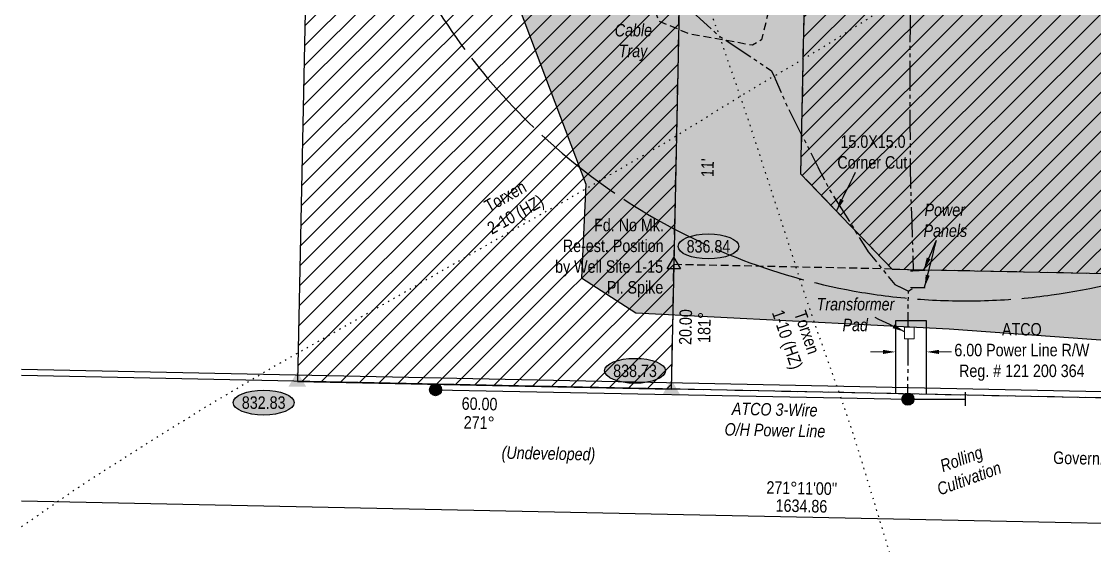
# Model space of a CAD drawing. Extents: x 396534 to 402867, y 5681657 to 5687495.
# Drawn here: x 400145 to 401006, y 5684354 to 5684780 of the extents above; entities that cross this region are included whole.
import ezdxf
from ezdxf.enums import TextEntityAlignment as Align

# ---------------------------------------------------------------- set-up
doc = ezdxf.new("R2010")
doc.units = 0
doc.header["$LTSCALE"] = 5
doc.header["$PDSIZE"] = 0.5
for name, pattern in [('foc-ACCESSROAD', [3.75, 2.5, -1.25]), ('foc-BUFFER', [16.75, 15, -1.75]), ('foc-DOT', [1, 0.2, -0.8]), ('foc-FLOWLINE', [3.75, 2.5, -1.25]), ('foc-TRAV', [1.875, 1.25, -0.625]), ('POWERLINE5', [7.8, 2.4, -0.6, 0.6, -0.6, 0.6, -0.6, 2.4]), ('UG_PIPE', [1.875, 1.25, -0.625])]:
    doc.linetypes.add(name, pattern=pattern)
doc.layers.get('Defpoints').update_dxf_attribs({"color": 9})
for name, color, linetype in [('ABADATA-DRILL', 8, 'foc-DOT'), ('AS-CABLE', 224, 'foc-CABLE'), ('AS-FENCE', 48, 'foc-FENCE'), ('AS-PIPE-UG', 44, 'UG_PIPE'), ('AS-POWER', 104, 'foc-POWER'), ('AS-POWER-EXISTING', 72, 'POWERLINE5'), ('AS-POWER-EXISTING-T', 72, 'Continuous'), ('AS-ROADS', 254, 'Continuous'), ('AS-SYMBOL', 7, 'Continuous'), ('AUX-BUFFER', 7, 'foc-BUFFER'), ('C-AR', 13, 'foc-ACCESSROAD'), ('F-EZE', 190, 'foc-FLOWLINE'), ('L-BD', 7, 'Continuous'), ('L-BD1', 253, 'Continuous'), ('L-MON', 1, 'Continuous'), ('L-ROAD-T', 7, 'Continuous'), ('L-SEC', 7, 'Continuous'), ('P-ELEVATION', 7, 'Continuous'), ('P-PROPOSED', 10, 'Continuous'), ('P-PROPOSED-EXISTING-H', 59, 'Continuous'), ('P-TRAV', 4, 'foc-TRAV'), ('P-TXT', 4, 'Continuous')]:
    doc.layers.add(name, color=color, linetype=linetype)
doc.layers.add('AS-GENERAL', color=48, linetype='Continuous', lineweight=18)
doc.layers.add('F-RW-T', color=190, linetype='Continuous', lineweight=9)
doc.styles.add('80', font='ARIALN.TTF', dxfattribs={"height": 10})
doc.styles.add('80CG', font='ARIALN.TTF', dxfattribs={"height": 10})
doc.styles.add('80L', font='ARIALN.TTF', dxfattribs={"height": 10})
doc.styles.add('80LS', font='ARIALNI.TTF', dxfattribs={"height": 10})
doc.styles.add('foc-LtypeFont', font='ARIALN.TTF', dxfattribs={"height": 7.35})
doc.linetypes.add('foc-CABLE', pattern='A,2,-1,["C",foc-LtypeFont,S=0.2,R=0,X=-0.625,Y=-0.75],-1.24,8', length=12.24)
doc.linetypes.add('foc-FENCE', pattern='A,10,-1,["X",foc-LtypeFont,S=0.2,R=0,X=-0.625,Y=-0.75],-1.24', length=12.24)
doc.linetypes.add('foc-POWER', pattern='A,6,-1,["P",foc-LtypeFont,S=0.2,R=0,X=-0.625,Y=-0.75],-1.24,4', length=12.24)
doc.dimstyles.new('Compass 5 000', dxfattribs={"dimscale": 5, "dimtxt": 9, "dimasz": 2, "dimexe": 0.2, "dimexo": 0.0625, "dimgap": 0.5, "dimtad": 0, "dimtih": 1, "dimtoh": 1, "dimzin": 0, "dimdsep": 46, "dimtxsty": '80CG', "dimcen": 0.1, "dimse1": 1, "dimse2": 1, "dimclrd": 256, "dimclrt": 256, "dimaunit": 1, "dimadec": 4, "dimazin": 0, "dimtfac": 0.06, "dimtofl": 0, "dimtmove": 0, "dimatfit": 1, "dimfxl": 0.2, "dimtolj": 1, "dimtzin": 0, "dimlwd": -1, "dimarcsym": 0})
pattern_1 = [(45, (-868.972, 1902.179), (-7.857724106, 7.857724106), [])]

# ---------------------------------------------------------------- blocks, each defined once
blk = doc.blocks.new('POWERPOLE')
h = blk.add_hatch(color=255)
edge = h.paths.add_edge_path()
edge.add_arc((0, 0), 0.96, 0, 360)
at = {"linetype": 'Continuous'}
for p, q in [((0.68, -0.68), (-0.68, 0.68)), ((-0.68, -0.68), (0.68, 0.68))]:
    blk.add_line(p, q, dxfattribs=at)
blk.add_circle((0, 0), 0.96, dxfattribs=at)
blk = doc.blocks.new('*U472')
at = {"color": 72}
blk.add_line((0, -1.1), (0, 1.1), dxfattribs=at)
at = {"layer": 'AS-SYMBOL', "color": 72, "flags": 128}
blk.add_lwpolyline([(-9.25, -0.02), (0, 0)], dxfattribs=at)
blk = doc.blocks.new('STRIA')
blk.add_hatch(color=255).paths.add_polyline_path([(-0.04, 1.52), (-1.47, -0.87), (1.39, -0.87)])
blk = doc.blocks.new('STRIAA')
blk.add_blockref('STRIA', (0, 0))
blk = doc.blocks.new('STRIB')
at = {"color": 1}
blk.add_solid([(-1.12, -0.67), (-0.04, 1.13), (1.04, -0.67)], dxfattribs=at)
blk = doc.blocks.new('STRIBB')
blk.add_blockref('STRIB', (0, 0))
blk = doc.blocks.new('STRICC')
for name in ['STRIAA', 'STRIBB']:
    blk.add_blockref(name, (0, 0))
blk = doc.blocks.new('fdspike')
blk.add_blockref('STRICC', (0, 0))
blk = doc.blocks.new('TRIA')
blk.add_hatch(color=255).paths.add_polyline_path([(-0.04, 1.52), (-1.47, -0.87), (1.39, -0.87)])
blk = doc.blocks.new('TRIAA')
blk.add_blockref('TRIA', (0, 0))
blk = doc.blocks.new('TRIB')
at = {"color": 1}
blk.add_lwpolyline([(-1.12, -0.67), (-0.04, 1.13), (1.04, -0.67)], close=True, dxfattribs=at)
blk = doc.blocks.new('TRIBB')
blk.add_blockref('TRIB', (0, 0))
blk = doc.blocks.new('TRICC')
for name in ['TRIAA', 'TRIBB']:
    blk.add_blockref(name, (0, 0))
blk = doc.blocks.new('plspike')
blk.add_blockref('TRICC', (0, 0))
blk = doc.blocks.new('*D475')
at = {"layer": 'Defpoints', "color": 0, "transparency": 16777216}
for p in [(400871.28, 5684514.48), (400846.28, 5684514.04), (400871.28, 5684514.04)]:
    blk.add_point(p, dxfattribs=at)
at = {"layer": 'F-RW-T', "transparency": 16777216}
for p, q in [((400836.28, 5684514.48), (400826.28, 5684514.48)), ((400881.28, 5684514.48), (400891.28, 5684514.48))]:
    blk.add_line(p, q, dxfattribs=at)
for points in [[(400836.28, 5684516.14), (400836.28, 5684512.81), (400846.28, 5684514.48)], [(400881.28, 5684516.14), (400881.28, 5684512.81), (400871.28, 5684514.48)]]:
    blk.add_solid(points, dxfattribs=at)
at = {"layer": 'F-RW-T', "transparency": 16777216, "insert": (400947.64, 5684514.48), "char_height": 10, "attachment_point": 5, "style": '80CG'}
blk.add_mtext('\\A1;ATCO\\P6.00 Power Line R/W\\PReg. # 121 200 364', dxfattribs=at)
blk = doc.blocks.new('we')
at = {"layer": 'P-ELEVATION'}
h = blk.add_hatch(color=111, dxfattribs=at)
h.dxf.hatch_style = 1
edge = h.paths.add_edge_path()
edge.add_ellipse((0, 0), major_axis=(-24.38, 0), ratio=0.410256, start_angle=0, end_angle=360)
at = {"layer": 'P-ELEVATION', "color": 7, "flags": 128}
blk.add_lwpolyline([(0, 0, 12.5, 0, 0), (-12.42, -6.43, 0, 0, 0)], format="xyseb", dxfattribs=at)
at = {"layer": 'P-ELEVATION', "color": 7}
blk.add_ellipse((0, 0), major_axis=(-24.38, 0), ratio=0.410256, dxfattribs=at)
at = {"layer": 'P-ELEVATION', "style": '80'}
blk.add_attdef('ELEVATION', text='', height=10, dxfattribs=at).set_placement((0, 0), align=Align.MIDDLE_CENTER)

msp = doc.modelspace()

# ---------------------------------------------------------------- hatches: boundary and pattern name
at = {"layer": 'AS-ROADS'}
h = msp.add_hatch(color=256, dxfattribs=at)
h.dxf.hatch_style = 1
h.paths.add_polyline_path([(401227.706, 5685044.926), (401227.522, 5685125.6), (401101.644, 5685142.202), (401028.904, 5685098.617), (400910.336, 5685078.789), (400648.62, 5685008.256), (400593.58, 5684976.737), (400565.343, 5684944.708), (400542.796, 5684888.244), (400536.282, 5684812.871), (400598.106, 5684649.115), (400594.504, 5684573.966), (400638.008, 5684545.714), (400889.443, 5684533.035), (401069.666, 5684519.826), (401140.613, 5684597.542), (401149.815, 5684722.954), (401155.905, 5684875.22), (401215.406, 5684873.831), (401240.761, 5684909.132), (401240.741, 5684931.324), (401222.006, 5684939.852), (401223.964, 5685046.635)])
at = {"layer": 'P-PROPOSED-EXISTING-H'}
h = msp.add_hatch(dxfattribs=at)
h.set_pattern_fill('ANSI31', color=256, scale=3.5)
h.set_pattern_definition(pattern_1)
h.paths.add_polyline_path([(400366.841, 5684490.872), (400666.661, 5684484.673), (400668.727, 5684584.613), (400683.191, 5685284.193), (400383.371, 5685290.392)])
h = msp.add_hatch(dxfattribs=at)
h.set_pattern_fill('ANSI31', color=256, scale=3.5)
h.set_pattern_definition(pattern_1)
h.paths.add_polyline_path([(400783.131, 5685282.127), (400770.217, 5684657.502), (400843.622, 5684580.997), (401318.146, 5684571.147), (401332.466, 5685270.467)])

# ---------------------------------------------------------------- linework, layer by layer
at = {"layer": 'ABADATA-DRILL', "flags": 128}
for points in [[(400671.647, 5684824.395), (400671.647, 5684824.395), (400674.018, 5684820.347), (400674.793, 5684819.081), (400676.357, 5684817.251), (400678.743, 5684816.503), (400680.963, 5684817.51), (400682.692, 5684818.926), (400684.469, 5684820.291), (400686.452, 5684821.952), (400685.542, 5684824.021), (400681.239, 5684826.406), (400676.58, 5684828.548), (400671.712, 5684830.245), (400667.3, 5684829.632), (400664.142, 5684826.743), (400663.389, 5684824.058), (400665.157, 5684822.422), (400667.689, 5684821.472), (400670.278, 5684820.871), (400672.826, 5684820.771), (400675.529, 5684820.917), (400676.681, 5684820.995), (400677.28, 5684820.933), (400677.824, 5684820.622), (400678.413, 5684820.061), (400680.414, 5684817.571), (400680.465, 5684817.57), (400683.435, 5684813.51), (400687.024, 5684807.839), (400691.084, 5684800.707), (400695.561, 5684791.917), (400700.107, 5684781.525), (400704.523, 5684769.586), (400709.158, 5684756.092), (400714.31, 5684740.937), (400720.18, 5684724.168), (400726.422, 5684705.942), (400732.833, 5684686.161), (400739.719, 5684665.072), (400747.123, 5684642.421), (400755.047, 5684618.16), (400763.245, 5684592.644), (400771.672, 5684566.022), (400780.976, 5684538.283), (400791.354, 5684509.123), (400802.061, 5684478.956), (400812.735, 5684447.139), (400822.99, 5684414.331), (400833.176, 5684380.523), (400841.299, 5684354.292)], [(400867.721, 5684813.85), (400857.811, 5684805.413), (400838.983, 5684791.481), (400817.144, 5684777.009), (400792.431, 5684761.393), (400764.042, 5684744.45), (400732.166, 5684725.724), (400698.35, 5684704.937), (400662.605, 5684682.737), (400582.22, 5684636.062), (400538.073, 5684611.278), (400492.701, 5684585.267), (400445.607, 5684558.14), (400396.295, 5684530.106), (400344.909, 5684500.863), (400293.143, 5684470.128), (400241.551, 5684438.089), (400190.192, 5684405.144), (400145.463, 5684374.071)]]:
    msp.add_lwpolyline(points, dxfattribs=at)
at = {"layer": 'AS-FENCE', "flags": 128}
msp.add_lwpolyline([(401854.766, 5684462.646), (401592.932, 5684468.447), (401115.277, 5684480.382), (400145.463, 5684500.424)], dxfattribs=at)
at = {"layer": 'AS-GENERAL'}
msp.add_lwpolyline([(400853.673, 5684534.405), (400861.397, 5684534.405), (400861.397, 5684525.047), (400853.673, 5684525.047)], close=True, dxfattribs=at)
at = {"layer": 'AS-PIPE-UG', "flags": 128}
msp.add_lwpolyline([(401162.786, 5685026.342), (401121.211, 5685032.422), (401058.406, 5685042.857), (400989.106, 5685054.412), (400935.471, 5685068.762), (400902.266, 5685072.377), (400835.731, 5685081.127), (400804.516, 5685081.817), (400800.216, 5685076.582), (400793.871, 5685029.057), (400787.601, 5684981.102), (400767.836, 5684932.652), (400758.436, 5684879.482), (400753.076, 5684822.992), (400738.941, 5684765.012), (400731.601, 5684760.572), (400681.146, 5684769.517), (400656.656, 5684779.772), (400653.891, 5684788.117), (400658.556, 5684808.557)], dxfattribs=at)
at = {"layer": 'AS-POWER', "flags": 128}
msp.add_lwpolyline([(400477.556, 5684484.142), (400856.271, 5684476.572)], dxfattribs=at)
at = {"layer": 'AS-POWER-EXISTING', "flags": 128}
for points in [[(400860.876, 5684579.592), (400858.511, 5684652.532), (400857.966, 5684734.397), (400858.496, 5684807.527), (400859.106, 5684856.607), (400859.311, 5684881.957)], [(400660.606, 5684808.202), (400703.951, 5684768.767), (400746.961, 5684740.122), (400759.516, 5684711.332), (400793.046, 5684645.307), (400824.481, 5684594.827), (400845.691, 5684568.677), (400856.661, 5684563.197), (400861.036, 5684566.207)], [(400856.531, 5684534.405), (400856.661, 5684563.197)], [(400856.271, 5684476.572), (400856.489, 5684525.047)]]:
    msp.add_lwpolyline(points, dxfattribs=at)
at = {"layer": 'AS-POWER-EXISTING-T', "const_width": 1, "flags": 128}
for points in [[(400858.141, 5684579.392), (400870.001, 5684580.017)], [(400870.246, 5684565.927), (400858.261, 5684566.147)]]:
    msp.add_lwpolyline(points, dxfattribs=at)
at = {"layer": 'AS-ROADS', "flags": 128}
msp.add_lwpolyline([(401227.706, 5685044.926), (401227.522, 5685125.6), (401101.644, 5685142.202), (401028.904, 5685098.617), (400910.336, 5685078.789), (400648.62, 5685008.256), (400593.58, 5684976.737), (400565.343, 5684944.708), (400542.796, 5684888.244), (400536.282, 5684812.871), (400598.106, 5684649.115), (400594.504, 5684573.966), (400638.008, 5684545.714), (400889.443, 5684533.035), (401069.666, 5684519.826), (401140.613, 5684597.542), (401149.815, 5684722.954), (401155.905, 5684875.22), (401215.406, 5684873.831), (401240.761, 5684909.132), (401240.741, 5684931.324), (401222.006, 5684939.852), (401223.964, 5685046.635)], close=True, dxfattribs=at)
at = {"layer": 'AUX-BUFFER', "color": 251, "linetype": 'foc-BUFFER', "flags": 128}
msp.add_lwpolyline([(400402.493, 5685062.152, 1), (401401.989, 5685048.282), (401403.029, 5685123.222, 1), (400403.533, 5685137.092)], format="xyb", close=True, dxfattribs=at)
at = {"layer": 'C-AR', "flags": 128}
for points in [[(401854.766, 5684460.111), (400666.661, 5684484.663), (400684.838, 5685363.88)], [(400784.821, 5685363.88), (400770.217, 5684657.502), (400843.632, 5684580.987), (401854.766, 5684560.091)]]:
    msp.add_lwpolyline(points, dxfattribs=at)
at = {"layer": 'F-EZE', "linetype": 'ByBlock', "flags": 128}
msp.add_lwpolyline([(400871.282, 5684480.435), (400871.282, 5684539.515), (400846.282, 5684539.515), (400846.282, 5684480.952)], dxfattribs=at)
at = {"layer": 'L-SEC', "flags": 128}
for points in [[(401854.766, 5684460.111), (400145.463, 5684495.434)], [(401854.766, 5684359.489), (400145.463, 5684394.813)]]:
    msp.add_lwpolyline(points, dxfattribs=at)
at = {"layer": 'P-PROPOSED'}
msp.add_lwpolyline([(400366.841, 5684490.872), (400666.661, 5684484.673), (400668.727, 5684584.613), (400683.191, 5685284.193), (400383.371, 5685290.392)], close=True, dxfattribs=at)
at = {"layer": 'P-PROPOSED', "flags": 128}
msp.add_lwpolyline([(400783.131, 5685282.127), (400770.217, 5684657.502), (400843.622, 5684580.997), (401318.146, 5684571.147), (401318.146, 5684571.147), (401332.466, 5685270.467), (401332.466, 5685270.467), (400783.131, 5685282.127)], dxfattribs=at)
at = {"layer": 'P-TRAV', "flags": 128}
msp.add_lwpolyline([(400843.632, 5684580.987), (400668.746, 5684584.602)], dxfattribs=at)

# ---------------------------------------------------------------- block references
at = {"layer": 'AS-POWER-EXISTING', "xscale": 4.997960149999977, "yscale": 4.997960149999977, "zscale": 4.997960149999977}
for p in [(400477.556, 5684484.142), (400856.271, 5684476.572)]:
    msp.add_blockref('POWERPOLE', p, dxfattribs=at)
at = {"layer": 'AS-SYMBOL', "xscale": 4.997960149999977, "yscale": 4.997960149999977, "zscale": 4.997960149999977}
msp.add_blockref('*U472', (400902.516, 5684476.657), dxfattribs=at)
at = {"layer": 'L-BD1', "xscale": 0.99959203, "yscale": 0.99959203, "zscale": 0.99959203}
for p, values in [((400696.341, 5684599.168), {'ELEVATION': '836.84'}), ((400637.466, 5684499.324), {'ELEVATION': '838.73'}), ((400339.681, 5684473.8), {'ELEVATION': '832.83'})]:
    msp.add_blockref('we', p, dxfattribs=at).add_auto_attribs(values)
at = {"layer": 'L-MON', "xscale": 4.997960149999977, "yscale": 4.997960149999977, "zscale": 4.997960149999977}
for name, p in [('plspike', (400668.746, 5684584.602)), ('fdspike', (400366.841, 5684490.872)), ('fdspike', (400666.761, 5684484.487))]:
    msp.add_blockref(name, p, dxfattribs=at)

# ---------------------------------------------------------------- texts
at = {"layer": 'ABADATA-DRILL', "char_height": 10, "attachment_point": 1, "style": '80L'}
for s, insert, rotation in [('\\pi9.50465;Torxen\\P\\pi2.78909;2-10 (HZ)', (400507.14, 5684630.307), 29.310035), ('\\pi9.50465;Torxen\\P\\pi3.24271;1-10 (HZ)', (400771.294, 5684557.696), 288.757389)]:
    msp.add_mtext_dynamic_manual_height_columns(s, width=53.57273, gutter_width=50, heights=[0], dxfattribs=dict(at, insert=insert, rotation=rotation))
at = {"layer": 'AS-CABLE', "linetype": 'ByBlock', "insert": (400619.851, 5684777.615), "char_height": 9.98775, "attachment_point": 1, "style": '80L'}
msp.add_mtext_dynamic_manual_height_columns('\\pi1.3557;{\\fArial Narrow|b0|i1|c0|p34;Cable \\P\\pi4.56459;Tray}', width=31.28481, gutter_width=50, heights=[0], dxfattribs=at)
at = {"layer": 'AS-GENERAL', "insert": (400782.308, 5684557.756), "char_height": 9.98775, "attachment_point": 1, "style": '80L'}
msp.add_mtext_dynamic_manual_height_columns('\\pi0.80082;{\\fArial Narrow|b0|i1|c0|p34;Transformer \\P\\pi21.57001;Pad}', width=63.4766, gutter_width=50, heights=[0], dxfattribs=at)
at = {"layer": 'AS-GENERAL', "insert": (400530.643, 5684438.784), "char_height": 9.99182, "attachment_point": 1, "rotation": 358.81613, "style": '80L'}
msp.add_mtext_dynamic_manual_height_columns('{\\fArial Narrow|b0|i1|c0|p34;(Undeveloped)}', width=163.0265, gutter_width=50, heights=[0], dxfattribs=at)
at = {"layer": 'AS-POWER', "insert": (400697.656, 5684474.321), "char_height": 9.98775, "attachment_point": 1, "rotation": 358.854887, "style": '80L'}
msp.add_mtext_dynamic_manual_height_columns('\\pi17.61818;{\\fArial Narrow|b0|i1|c0|p34;ATCO 3-Wire\\P\\pi12.08609;O/H Power Line}', width=103.60405, gutter_width=50, heights=[0], dxfattribs=at)
at = {"layer": 'AS-POWER-EXISTING-T', "insert": (400868.519, 5684633.42), "char_height": 9.98775, "attachment_point": 1, "style": '80L'}
msp.add_mtext_dynamic_manual_height_columns('\\pi1.06847;{\\fArial Narrow|b0|i1|c0|p34;Power\\P\\pi0.2952;Panels}', width=35.05699, gutter_width=50, heights=[0], dxfattribs=at)
at = {"layer": 'L-BD', "style": '80L'}
for s, height, p in [("271°11'00''", 9.99592, (400771.23, 5684405.166)), ('1634.86', 9.9959, (400770.935, 5684390.925))]:
    msp.add_text(s, height=height, rotation=358.8163, dxfattribs=at).set_placement(p, align=Align.MIDDLE)
at = {"layer": 'L-BD1', "style": '80L'}
for s, rotation, p in [("11'", 88.8641, (400695.598, 5684662.266)), ('20.00', 88.8641, (400677.958, 5684534.411)), ('181°', 88.8641, (400692.949, 5684534.114)), ('60.00', 358.7804, (400512.809, 5684472.818)), ('271°', 358.7804, (400512.49, 5684457.828))]:
    msp.add_text(s, height=9.9959, rotation=rotation, dxfattribs=at).set_placement(p, align=Align.MIDDLE)
at = {"layer": 'L-MON', "insert": (400572.854, 5684621.281), "char_height": 9.99592, "attachment_point": 1, "style": '80L'}
msp.add_mtext_dynamic_manual_height_columns('\\pi31.79916;Fd. No Mk.\\P\\pi6.70709;Re-est. Position\\P\\pi0.50225;by Well Site 1-15\\P\\pi42.04737;Pl. Spike', width=85.85623, gutter_width=49.98, heights=[0], dxfattribs=at)
at = {"layer": 'L-ROAD-T', "insert": (401047.256, 5684433.118), "char_height": 9.99182, "width": 149.06246, "attachment_point": 2, "rotation": 358.81613, "style": '80L', "bg_fill": 3, "box_fill_scale": 1.15, "bg_fill_color": 256, "bg_fill_true_color": 256, "bg_fill_transparency": 0}
msp.add_mtext('Government Road Allowance', dxfattribs=at)
at = {"layer": 'P-TXT', "insert": (400799.401, 5684688.206), "char_height": 9.99592, "attachment_point": 1, "style": '80L'}
msp.add_mtext_dynamic_manual_height_columns('\\pi2.80124;15.0X15.0\\P\\pi0.32272;Corner Cut', width=56.02529, gutter_width=49.98, heights=[0], dxfattribs=at)

# ---------------------------------------------------------------- leaders
at = {"layer": 'AS-GENERAL', "path_type": 1}
msp.add_leader([(400853.675, 5684530.685), (400830.118, 5684542.033)], dimstyle='Compass 5 000', override={"dimgap": 0.5, "dimtad": 0}, dxfattribs=at)
at = {"layer": 'AS-POWER-EXISTING-T', "path_type": 1}
for points in [[(400868.988, 5684580.287), (400879.18, 5684604.055)], [(400869.716, 5684566.341), (400879.18, 5684604.055)]]:
    msp.add_leader(points, dimstyle='Compass 5 000', override={"dimgap": 0.5, "dimtad": 0}, dxfattribs=at)
at = {"layer": 'P-TXT', "path_type": 1}
msp.add_leader([(400798.972, 5684627.533), (400814.242, 5684658.711)], dimstyle='Compass 5 000', override={"dimgap": 0.5, "dimtad": 0}, dxfattribs=at)

# ---------------------------------------------------------------- next in the draw order: texts
at = {"layer": 'AS-GENERAL', "insert": (400872.205, 5684424.094), "char_height": 9.99569, "attachment_point": 1, "rotation": 20, "style": '80LS', "bg_fill": 2}
msp.add_mtext_dynamic_manual_height_columns('\\pi9.36383;Rolling\\P\\pi0.58863;Cultivation', width=53.28303, gutter_width=50, heights=[0], dxfattribs=at)

# ---------------------------------------------------------------- next in the draw order: dimensions: what is measured, and where the dimension line sits
at = {"layer": 'F-RW-T'}
dim = msp.add_aligned_dim(p1=(400846.282, 5684514.037), p2=(400871.282, 5684514.037), distance=0.438, text='ATCO\\P6.00 Power Line R/W\\PReg. # 121 200 364', dimstyle='Compass 5 000', dxfattribs=at)
dim.commit()
dim.dimension.update_dxf_attribs({"geometry": '*D475', "text_midpoint": (400947.643, 5684514.476)})

doc.saveas('drawing.dxf')
